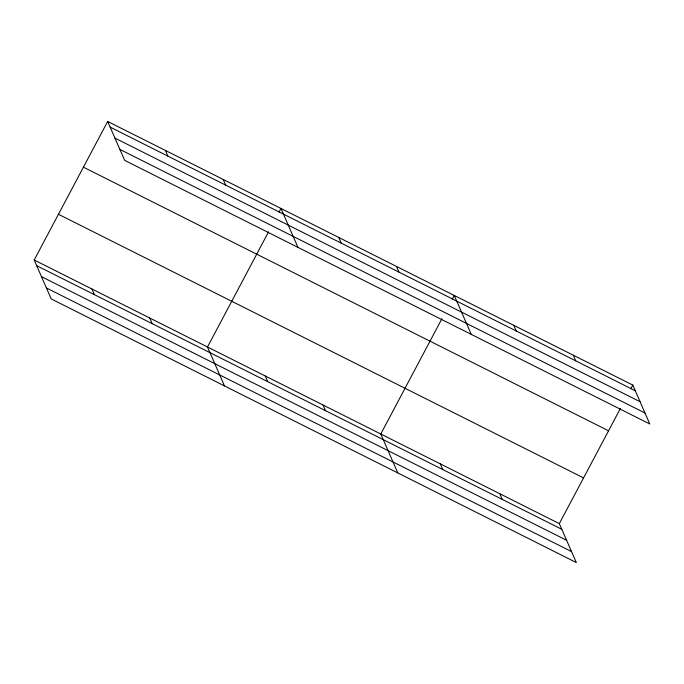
<?xml version="1.0" encoding="UTF-8"?>
<svg xmlns="http://www.w3.org/2000/svg" width="684" height="684" viewBox="0 0 684 684"><rect width="100%" height="100%" fill="white"/><g stroke="black" fill="none" stroke-linecap="round" stroke-linejoin="round"><path stroke-width="1.03" d="M34.2 260.006L559.324 523.628L576.321 562.547L51.197 298.917L34.2 260.006L107.679 121.453L632.803 385.083L649.8 423.994L124.676 160.372L107.679 121.453M268.598 231.782L207.491 347.002L224.489 385.913M278.986 212.185L280.97 208.449L297.967 247.369M441.89 318.778L380.783 433.998L397.78 472.909M452.278 299.182L454.261 295.445L471.259 334.365M559.324 523.628L620.431 408.408M630.819 388.811L632.803 385.083M110.158 127.13L635.274 390.752M114.946 138.1L640.07 401.722M119.888 149.403L645.003 413.025M83.431 167.178L608.555 430.8M58.448 214.28L583.572 477.911M36.679 265.674L561.803 529.305M41.468 276.644L566.591 540.274M46.409 287.947L571.533 551.578M573.286 355.201L575.766 360.878M513.769 325.327L516.249 330.996M499.807 493.754L502.287 499.423M396.498 266.452L398.977 272.121M440.291 463.872L442.77 469.549M338.734 237.451L341.213 243.128M323.019 404.996L325.498 410.674M223.206 179.456L225.686 185.125M265.255 376.003L267.735 381.672M165.442 150.454L167.922 156.132M149.728 318L152.207 323.677M91.964 289.007L94.443 294.676"/></g></svg>
